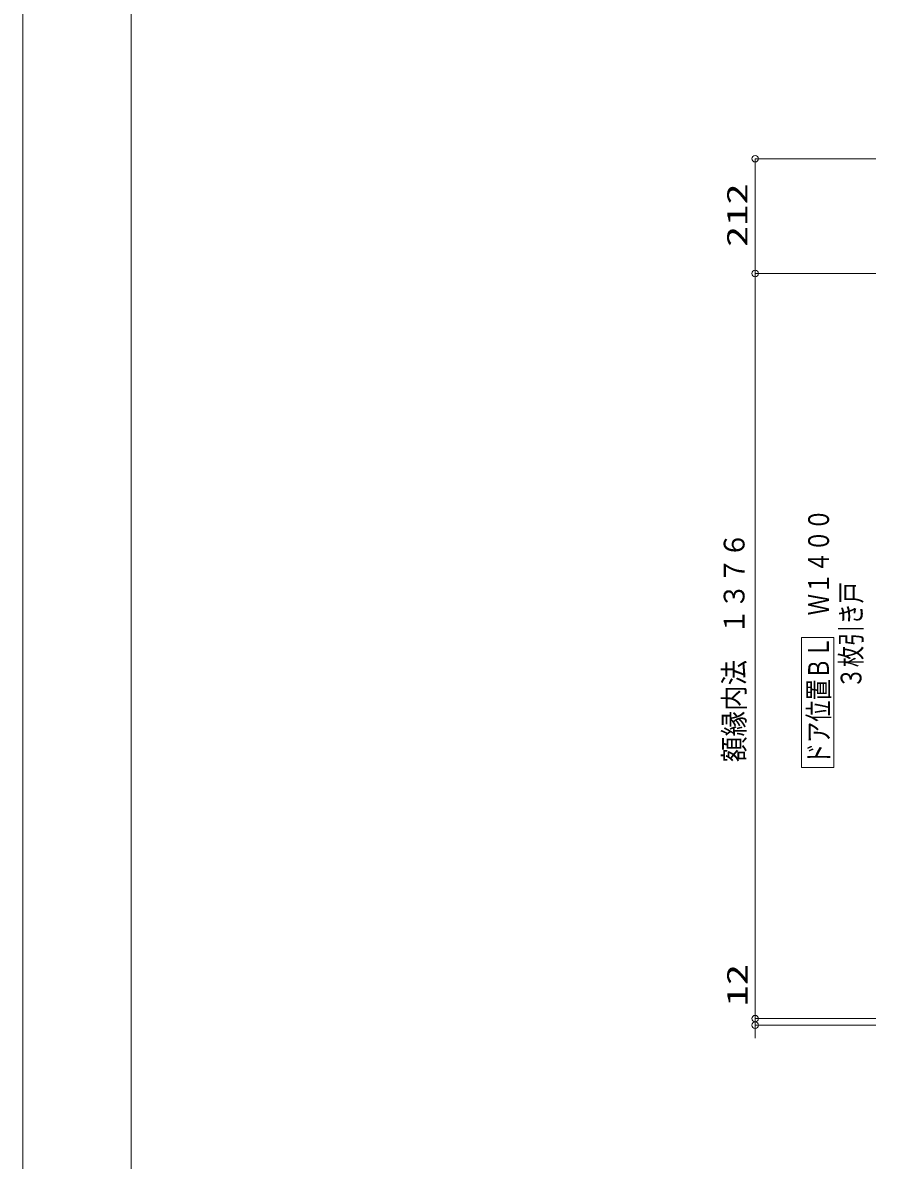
# Model space of a CAD drawing. Units: millimetres on the paper. Extents: x -305 to 305, y -152 to 152.
# Drawn here: x -301 to -221.8, y -26.6 to 78.4 of the extents above; entities that cross this region are included whole.
import ezdxf
from ezdxf.enums import TextEntityAlignment as Align

# ---------------------------------------------------------------- set-up
doc = ezdxf.new("R2010")
doc.units = ezdxf.units.MM
for name, color, linetype, lineweight in [('0-0_0', 7, 'Continuous', 9), ('0-1_VIEW0001', 7, 'Continuous', 9), ('0-3_図面枠', 3, 'Continuous', 9), ('0-4_DEFPOINTS', 7, 'Continuous', 9)]:
    doc.layers.add(name, color=color, linetype=linetype, lineweight=lineweight)
doc.styles.add('ＭＳ ゴシック', font='')
doc.styles.get('ＭＳ ゴシック').set_extended_font_data('MS Gothic')

# ---------------------------------------------------------------- blocks, each defined once
blk = doc.blocks.new('_ORIGIN')
at = {"layer": '0-0_0'}
blk.add_line((0, 0), (-1, 0), dxfattribs=at)
blk.add_circle((0, 0), 0.5, dxfattribs=at)

msp = doc.modelspace()

# ---------------------------------------------------------------- linework, layer by layer
at = {"layer": '0-0_0', "color": 4}
msp.add_line((-291.018, 134.963), (-291.018, -138.498), dxfattribs=at)
at = {"layer": '0-0_0'}
for p, q in [((-222.285, 65.841), (-233.433, 65.841)), ((-233.433, 55.836), (-233.433, 65.241)), ((-222.285, 55.236), (-233.433, 55.236)), ((-222.285, 55.236), (-233.433, 55.236)), ((-233.433, -12.959), (-233.433, 54.636)), ((-233.432, -12.959), (-233.432, -12.359)), ((-222.285, -13.559), (-233.433, -13.559)), ((-233.432, -14.159), (-233.432, -13.559)), ((-222.285, -14.159), (-233.432, -14.159)), ((-233.432, -14.759), (-233.432, -15.359))]:
    msp.add_line(p, q, dxfattribs=at)
msp.add_lwpolyline([(-222.285, -13.559), (-233.432, -13.559), (-233.432, -8.407)], dxfattribs=at)
at = {"layer": '0-1_VIEW0001'}
for p, q in [((-226.16, 21.638), (-229.16, 21.638)), ((-229.16, 9.638), (-229.16, 21.638)), ((-226.16, 9.638), (-226.16, 21.638)), ((-226.16, 9.638), (-229.16, 9.638))]:
    msp.add_line(p, q, dxfattribs=at)
at = {"layer": '0-3_図面枠'}
msp.add_lwpolyline([(-291.017, -138.498), (108.983, -138.498), (108.983, 138.502), (-291.017, 138.502)], close=True, dxfattribs=at)
at = {"layer": '0-4_DEFPOINTS'}
msp.add_line((-301.017, -148.498), (-301.017, 148.502), dxfattribs=at)

# ---------------------------------------------------------------- block references
at = {"layer": '0-0_0', "xscale": 0.6, "yscale": 0.6}
for p, rotation in [((-233.433, 65.841), 90), ((-233.433, 55.236), 270), ((-233.433, 55.236), 90), ((-233.433, -13.559), 270), ((-233.432, -13.559), 270), ((-233.432, -14.159), 90)]:
    msp.add_blockref('_ORIGIN', p, dxfattribs=dict(at, rotation=rotation))

# ---------------------------------------------------------------- texts
at = {"layer": '0-0_0', "style": 'ＭＳ ゴシック'}
for s, width, p in [('212', 1.5, (-233.563, 57.682)), ('額縁内法\u3000１３７６', 0.9, (-233.836, 10.134)), ('12', 1.5, (-233.562, -12.431))]:
    msp.add_text(s, height=1.921, rotation=90, dxfattribs=dict(at, width=width)).set_placement(p, align=Align.BOTTOM_LEFT)
at = {"layer": '0-1_VIEW0001', "style": 'ＭＳ ゴシック', "width": 0.75}
for s, p in [('ドア位置ＢＬ\u3000Ｗ１４００', (-226.04, 9.924)), ('３枚引き戸', (-223.043, 16.924))]:
    msp.add_text(s, height=1.921, rotation=90, dxfattribs=at).set_placement(p, align=Align.BOTTOM_LEFT)

doc.saveas('drawing.dxf')
